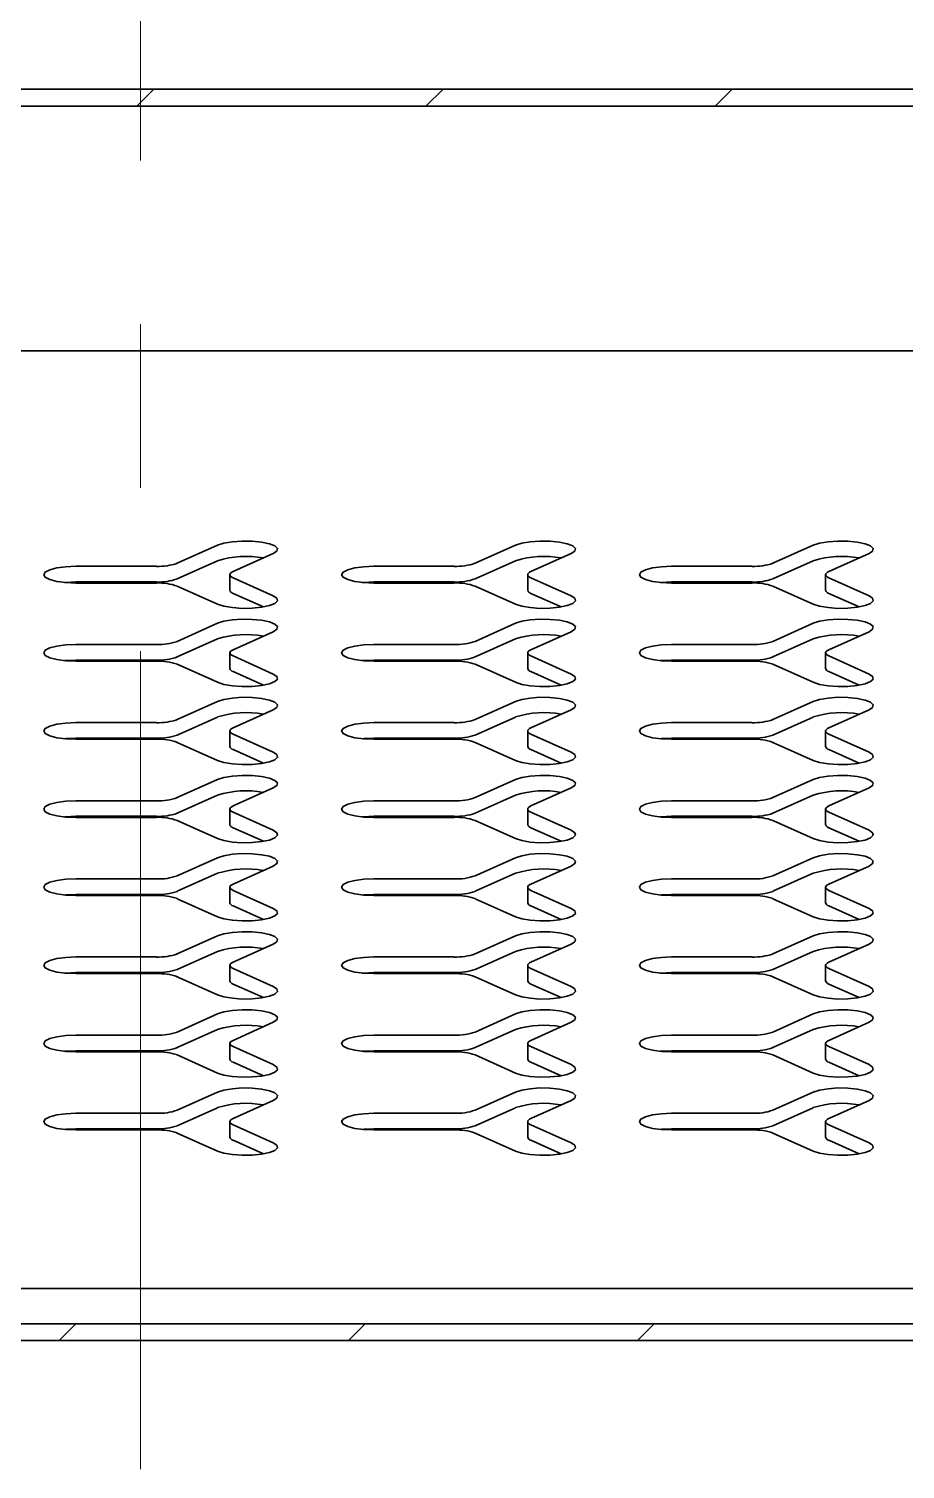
# Model space of a CAD drawing. Header units: millimetres. Extents: x 0 to 4752, y 0 to 3360.
# Drawn here: x 3273.7 to 3382.6, y 1133.1 to 1312 of the extents above; entities that cross this region are included whole.
import ezdxf

# ---------------------------------------------------------------- set-up
doc = ezdxf.new("R2010")
doc.units = ezdxf.units.MM
doc.header["$LTSCALE"] = 8
doc.linetypes.add('CENTERX2', pattern=[20.32, 12.7, -2.54, 2.54, -2.54])

# ---------------------------------------------------------------- blocks, each defined once
blk = doc.blocks.new('剖面视图 C-C')
at = {"color": 7, "linetype": 'Continuous', "lineweight": 35}
for p, q in [((-695.08, 128.27), (154.92, 128.27)), ((-693.08, 126.15), (152.92, 126.15)), ((54.92, 95.76), (-595.08, 95.76)), ((54.92, 95.76), (-595.08, 95.76)), ((-265.53, 69.36), (-260.53, 71.6)), ((-228.53, 69.36), (-223.53, 71.6)), ((-191.53, 69.36), (-186.53, 71.6)), ((-258.6, 68.33), (-253.6, 70.57)), ((-221.6, 68.33), (-216.6, 70.57)), ((-184.6, 68.33), (-179.6, 70.57)), ((-268.12, 68.98), (-278.12, 68.98)), ((-260.53, 69.67), (-265.53, 67.43)), ((-231.12, 68.98), (-241.12, 68.98)), ((-223.53, 69.67), (-228.53, 67.43)), ((-194.12, 68.98), (-204.12, 68.98)), ((-186.53, 69.67), (-191.53, 67.43)), ((-278.12, 67.04), (-268.12, 67.04)), ((-268.12, 66.9), (-278.12, 66.9)), ((-265.53, 66.52), (-260.53, 64.28)), ((-259, 67.94), (-259, 66.01)), ((-258.6, 67.55), (-253.6, 65.31)), ((-241.12, 67.04), (-231.12, 67.04)), ((-231.12, 66.9), (-241.12, 66.9)), ((-228.53, 66.52), (-223.53, 64.28)), ((-222, 67.94), (-222, 66.01)), ((-221.6, 67.55), (-216.6, 65.31)), ((-204.12, 67.04), (-194.12, 67.04)), ((-194.12, 66.9), (-204.12, 66.9)), ((-191.53, 66.52), (-186.53, 64.28)), ((-185, 67.94), (-185, 66.01)), ((-184.6, 67.55), (-179.6, 65.31)), ((-254.83, 63.93), (-258.6, 65.62)), ((-217.83, 63.93), (-221.6, 65.62)), ((-180.83, 63.93), (-184.6, 65.62)), ((-265.53, 59.66), (-260.53, 61.9)), ((-258.6, 58.62), (-253.6, 60.86)), ((-228.53, 59.66), (-223.53, 61.9)), ((-221.6, 58.62), (-216.6, 60.86)), ((-191.53, 59.66), (-186.53, 61.9)), ((-184.6, 58.62), (-179.6, 60.86)), ((-268.12, 59.27), (-278.12, 59.27)), ((-260.53, 59.97), (-265.53, 57.73)), ((-231.12, 59.27), (-241.12, 59.27)), ((-223.53, 59.97), (-228.53, 57.73)), ((-194.12, 59.27), (-204.12, 59.27)), ((-186.53, 59.97), (-191.53, 57.73)), ((-278.12, 57.34), (-268.12, 57.34)), ((-259, 58.23), (-259, 56.3)), ((-258.6, 57.85), (-253.6, 55.6)), ((-241.12, 57.34), (-231.12, 57.34)), ((-222, 58.23), (-222, 56.3)), ((-221.6, 57.85), (-216.6, 55.6)), ((-204.12, 57.34), (-194.12, 57.34)), ((-185, 58.23), (-185, 56.3)), ((-184.6, 57.85), (-179.6, 55.6)), ((-268.12, 57.2), (-278.12, 57.2)), ((-265.53, 56.81), (-260.53, 54.57)), ((-254.83, 54.23), (-258.6, 55.91)), ((-231.12, 57.2), (-241.12, 57.2)), ((-228.53, 56.81), (-223.53, 54.57)), ((-217.83, 54.23), (-221.6, 55.91)), ((-194.12, 57.2), (-204.12, 57.2)), ((-191.53, 56.81), (-186.53, 54.57)), ((-180.83, 54.23), (-184.6, 55.91)), ((-265.53, 49.95), (-260.53, 52.19)), ((-228.53, 49.95), (-223.53, 52.19)), ((-191.53, 49.95), (-186.53, 52.19)), ((-260.53, 50.26), (-265.53, 48.02)), ((-258.6, 48.92), (-253.6, 51.16)), ((-223.53, 50.26), (-228.53, 48.02)), ((-221.6, 48.92), (-216.6, 51.16)), ((-186.53, 50.26), (-191.53, 48.02)), ((-184.6, 48.92), (-179.6, 51.16)), ((-268.12, 49.56), (-278.12, 49.56)), ((-259, 48.53), (-259, 46.6)), ((-231.12, 49.56), (-241.12, 49.56)), ((-222, 48.53), (-222, 46.6)), ((-194.12, 49.56), (-204.12, 49.56)), ((-185, 48.53), (-185, 46.6)), ((-278.12, 47.63), (-268.12, 47.63)), ((-268.12, 47.49), (-278.12, 47.49)), ((-265.53, 47.11), (-260.53, 44.86)), ((-258.6, 48.14), (-253.6, 45.9)), ((-241.12, 47.63), (-231.12, 47.63)), ((-231.12, 47.49), (-241.12, 47.49)), ((-228.53, 47.11), (-223.53, 44.86)), ((-221.6, 48.14), (-216.6, 45.9)), ((-204.12, 47.63), (-194.12, 47.63)), ((-194.12, 47.49), (-204.12, 47.49)), ((-191.53, 47.11), (-186.53, 44.86)), ((-184.6, 48.14), (-179.6, 45.9)), ((-254.83, 44.52), (-258.6, 46.21)), ((-217.83, 44.52), (-221.6, 46.21)), ((-180.83, 44.52), (-184.6, 46.21)), ((-265.53, 40.25), (-260.53, 42.49)), ((-258.6, 39.21), (-253.6, 41.45)), ((-228.53, 40.25), (-223.53, 42.49)), ((-221.6, 39.21), (-216.6, 41.45)), ((-191.53, 40.25), (-186.53, 42.49)), ((-184.6, 39.21), (-179.6, 41.45)), ((-268.12, 39.86), (-278.12, 39.86)), ((-260.53, 40.56), (-265.53, 38.31)), ((-231.12, 39.86), (-241.12, 39.86)), ((-223.53, 40.56), (-228.53, 38.31)), ((-194.12, 39.86), (-204.12, 39.86)), ((-186.53, 40.56), (-191.53, 38.31)), ((-278.12, 37.93), (-268.12, 37.93)), ((-268.12, 37.79), (-278.12, 37.79)), ((-259, 38.82), (-259, 36.89)), ((-258.6, 38.43), (-253.6, 36.19)), ((-241.12, 37.93), (-231.12, 37.93)), ((-231.12, 37.79), (-241.12, 37.79)), ((-222, 38.82), (-222, 36.89)), ((-221.6, 38.43), (-216.6, 36.19)), ((-204.12, 37.93), (-194.12, 37.93)), ((-194.12, 37.79), (-204.12, 37.79)), ((-185, 38.82), (-185, 36.89)), ((-184.6, 38.43), (-179.6, 36.19)), ((-265.53, 37.4), (-260.53, 35.16)), ((-254.83, 34.82), (-258.6, 36.5)), ((-228.53, 37.4), (-223.53, 35.16)), ((-217.83, 34.82), (-221.6, 36.5)), ((-191.53, 37.4), (-186.53, 35.16)), ((-180.83, 34.82), (-184.6, 36.5)), ((-265.53, 30.54), (-260.53, 32.78)), ((-228.53, 30.54), (-223.53, 32.78)), ((-191.53, 30.54), (-186.53, 32.78)), ((-260.53, 30.85), (-265.53, 28.61)), ((-258.6, 29.51), (-253.6, 31.75)), ((-223.53, 30.85), (-228.53, 28.61)), ((-221.6, 29.51), (-216.6, 31.75)), ((-186.53, 30.85), (-191.53, 28.61)), ((-184.6, 29.51), (-179.6, 31.75)), ((-268.12, 30.15), (-278.12, 30.15)), ((-259, 29.12), (-259, 27.19)), ((-258.6, 28.73), (-253.6, 26.49)), ((-231.12, 30.15), (-241.12, 30.15)), ((-222, 29.12), (-222, 27.19)), ((-221.6, 28.73), (-216.6, 26.49)), ((-194.12, 30.15), (-204.12, 30.15)), ((-185, 29.12), (-185, 27.19)), ((-184.6, 28.73), (-179.6, 26.49)), ((-278.12, 28.22), (-268.12, 28.22)), ((-268.12, 28.08), (-278.12, 28.08)), ((-265.53, 27.69), (-260.53, 25.45)), ((-241.12, 28.22), (-231.12, 28.22)), ((-231.12, 28.08), (-241.12, 28.08)), ((-228.53, 27.69), (-223.53, 25.45)), ((-204.12, 28.22), (-194.12, 28.22)), ((-194.12, 28.08), (-204.12, 28.08)), ((-191.53, 27.69), (-186.53, 25.45)), ((-254.83, 25.11), (-258.6, 26.8)), ((-217.83, 25.11), (-221.6, 26.8)), ((-180.83, 25.11), (-184.6, 26.8)), ((-265.53, 20.83), (-260.53, 23.08)), ((-258.6, 19.8), (-253.6, 22.04)), ((-228.53, 20.83), (-223.53, 23.08)), ((-221.6, 19.8), (-216.6, 22.04)), ((-191.53, 20.83), (-186.53, 23.08)), ((-184.6, 19.8), (-179.6, 22.04)), ((-268.12, 20.45), (-278.12, 20.45)), ((-260.53, 21.14), (-265.53, 18.9)), ((-231.12, 20.45), (-241.12, 20.45)), ((-223.53, 21.14), (-228.53, 18.9)), ((-194.12, 20.45), (-204.12, 20.45)), ((-186.53, 21.14), (-191.53, 18.9)), ((-278.12, 18.51), (-268.12, 18.51)), ((-268.12, 18.38), (-278.12, 18.38)), ((-265.53, 17.99), (-260.53, 15.75)), ((-259, 19.41), (-259, 17.48)), ((-258.6, 19.02), (-253.6, 16.78)), ((-241.12, 18.51), (-231.12, 18.51)), ((-231.12, 18.38), (-241.12, 18.38)), ((-228.53, 17.99), (-223.53, 15.75)), ((-222, 19.41), (-222, 17.48)), ((-221.6, 19.02), (-216.6, 16.78)), ((-204.12, 18.51), (-194.12, 18.51)), ((-194.12, 18.38), (-204.12, 18.38)), ((-191.53, 17.99), (-186.53, 15.75)), ((-185, 19.41), (-185, 17.48)), ((-184.6, 19.02), (-179.6, 16.78)), ((-254.83, 15.4), (-258.6, 17.09)), ((-217.83, 15.4), (-221.6, 17.09)), ((-180.83, 15.4), (-184.6, 17.09)), ((-265.53, 11.13), (-260.53, 13.37)), ((-228.53, 11.13), (-223.53, 13.37)), ((-191.53, 11.13), (-186.53, 13.37)), ((-268.12, 10.74), (-278.12, 10.74)), ((-260.53, 11.44), (-265.53, 9.2)), ((-258.6, 10.09), (-253.6, 12.34)), ((-231.12, 10.74), (-241.12, 10.74)), ((-223.53, 11.44), (-228.53, 9.2)), ((-221.6, 10.09), (-216.6, 12.34)), ((-194.12, 10.74), (-204.12, 10.74)), ((-186.53, 11.44), (-191.53, 9.2)), ((-184.6, 10.09), (-179.6, 12.34)), ((-259, 9.71), (-259, 7.77)), ((-258.6, 9.32), (-253.6, 7.08)), ((-222, 9.71), (-222, 7.77)), ((-221.6, 9.32), (-216.6, 7.08)), ((-185, 9.71), (-185, 7.77)), ((-184.6, 9.32), (-179.6, 7.08)), ((-278.12, 8.81), (-268.12, 8.81)), ((-268.12, 8.67), (-278.12, 8.67)), ((-265.53, 8.28), (-260.53, 6.04)), ((-254.83, 5.7), (-258.6, 7.39)), ((-241.12, 8.81), (-231.12, 8.81)), ((-231.12, 8.67), (-241.12, 8.67)), ((-228.53, 8.28), (-223.53, 6.04)), ((-217.83, 5.7), (-221.6, 7.39)), ((-204.12, 8.81), (-194.12, 8.81)), ((-194.12, 8.67), (-204.12, 8.67)), ((-191.53, 8.28), (-186.53, 6.04)), ((-180.83, 5.7), (-184.6, 7.39)), ((-265.53, 1.42), (-260.53, 3.66)), ((-228.53, 1.42), (-223.53, 3.66)), ((-191.53, 1.42), (-186.53, 3.66)), ((-258.6, 0.39), (-253.6, 2.63)), ((-221.6, 0.39), (-216.6, 2.63)), ((-184.6, 0.39), (-179.6, 2.63)), ((-268.12, 1.04), (-278.12, 1.04)), ((-260.53, 1.73), (-265.53, -0.51)), ((-259, 0), (-259, -1.93)), ((-231.12, 1.04), (-241.12, 1.04)), ((-223.53, 1.73), (-228.53, -0.51)), ((-194.12, 1.04), (-204.12, 1.04)), ((-186.53, 1.73), (-191.53, -0.51)), ((-185, 0), (-185, -1.93)), ((-278.12, -0.9), (-268.12, -0.9)), ((-268.12, -1.04), (-278.12, -1.04)), ((-265.53, -1.42), (-260.53, -3.66)), ((-258.6, -0.39), (-253.6, -2.63)), ((-241.12, -0.9), (-231.12, -0.9)), ((-231.12, -1.04), (-241.12, -1.04)), ((-228.53, -1.42), (-223.53, -3.66)), ((-222, 0), (-222, -1.93)), ((-221.6, -0.39), (-216.6, -2.63)), ((-204.12, -0.9), (-194.12, -0.9)), ((-194.12, -1.04), (-204.12, -1.04)), ((-191.53, -1.42), (-186.53, -3.66)), ((-184.6, -0.39), (-179.6, -2.63)), ((-254.83, -4.01), (-258.6, -2.32)), ((-217.83, -4.01), (-221.6, -2.32)), ((-180.83, -4.01), (-184.6, -2.32)), ((-595.08, -20.71), (54.92, -20.71)), ((-595.08, -20.71), (54.92, -20.71)), ((152.92, -25.1), (-693.08, -25.1)), ((154.92, -27.17), (-695.08, -27.17))]:
    blk.add_line(p, q, dxfattribs=at)
at = {"color": 7, "linetype": 'Continuous', "lineweight": 35, "flags": 128}
for points in [[(-253.6, 70.57), (-253.15, 70.87), (-253.08, 71.2), (-253.41, 71.51), (-254.09, 71.78), (-255.06, 71.98), (-256.23, 72.1), (-257.48, 72.12), (-258.69, 72.03), (-259.74, 71.86), (-260.53, 71.6)], [(-216.6, 70.57), (-216.15, 70.87), (-216.08, 71.2), (-216.41, 71.51), (-217.09, 71.78), (-218.06, 71.98), (-219.23, 72.1), (-220.48, 72.12), (-221.69, 72.03), (-222.74, 71.86), (-223.53, 71.6)], [(-179.6, 70.57), (-179.15, 70.87), (-179.08, 71.2), (-179.41, 71.51), (-180.09, 71.78), (-181.06, 71.98), (-182.23, 72.1), (-183.48, 72.12), (-184.69, 72.03), (-185.74, 71.86), (-186.53, 71.6)], [(-278.12, 68.98), (-279.36, 68.92), (-280.48, 68.78), (-281.36, 68.55), (-281.93, 68.26), (-282.12, 67.94), (-281.93, 67.62), (-281.36, 67.33), (-280.48, 67.1), (-279.36, 66.96), (-278.12, 66.9)], [(-258.6, 68.33), (-258.77, 68.24), (-258.9, 68.14), (-258.97, 68.04), (-259, 67.94), (-258.97, 67.84), (-258.9, 67.74), (-258.77, 67.64), (-258.6, 67.55)], [(-241.12, 68.98), (-242.36, 68.92), (-243.48, 68.78), (-244.36, 68.55), (-244.93, 68.26), (-245.12, 67.94), (-244.93, 67.62), (-244.36, 67.33), (-243.48, 67.1), (-242.36, 66.96), (-241.12, 66.9)], [(-221.6, 68.33), (-221.77, 68.24), (-221.9, 68.14), (-221.97, 68.04), (-222, 67.94), (-221.97, 67.84), (-221.9, 67.74), (-221.77, 67.64), (-221.6, 67.55)], [(-204.12, 68.98), (-205.36, 68.92), (-206.48, 68.78), (-207.36, 68.55), (-207.93, 68.26), (-208.12, 67.94), (-207.93, 67.62), (-207.36, 67.33), (-206.48, 67.1), (-205.36, 66.96), (-204.12, 66.9)], [(-184.6, 68.33), (-184.77, 68.24), (-184.9, 68.14), (-184.97, 68.04), (-185, 67.94), (-184.97, 67.84), (-184.9, 67.74), (-184.77, 67.64), (-184.6, 67.55)], [(-279.56, 66.97), (-279.36, 66.99), (-278.12, 67.04)], [(-242.56, 66.97), (-242.36, 66.99), (-241.12, 67.04)], [(-205.56, 66.97), (-205.36, 66.99), (-204.12, 67.04)], [(-260.53, 64.28), (-259.74, 64.02), (-258.69, 63.85), (-257.48, 63.76), (-256.23, 63.78), (-255.06, 63.9), (-254.09, 64.1), (-253.41, 64.37), (-253.08, 64.68), (-253.15, 65.01), (-253.6, 65.31)], [(-223.53, 64.28), (-222.74, 64.02), (-221.69, 63.85), (-220.48, 63.76), (-219.23, 63.78), (-218.06, 63.9), (-217.09, 64.1), (-216.41, 64.37), (-216.08, 64.68), (-216.15, 65.01), (-216.6, 65.31)], [(-186.53, 64.28), (-185.74, 64.02), (-184.69, 63.85), (-183.48, 63.76), (-182.23, 63.78), (-181.06, 63.9), (-180.09, 64.1), (-179.41, 64.37), (-179.08, 64.68), (-179.15, 65.01), (-179.6, 65.31)], [(-253.6, 60.86), (-253.15, 61.17), (-253.08, 61.49), (-253.41, 61.8), (-254.09, 62.07), (-255.06, 62.28), (-256.23, 62.39), (-257.48, 62.41), (-258.69, 62.33), (-259.74, 62.15), (-260.53, 61.9)], [(-216.6, 60.86), (-216.15, 61.17), (-216.08, 61.49), (-216.41, 61.8), (-217.09, 62.07), (-218.06, 62.28), (-219.23, 62.39), (-220.48, 62.41), (-221.69, 62.33), (-222.74, 62.15), (-223.53, 61.9)], [(-179.6, 60.86), (-179.15, 61.17), (-179.08, 61.49), (-179.41, 61.8), (-180.09, 62.07), (-181.06, 62.28), (-182.23, 62.39), (-183.48, 62.41), (-184.69, 62.33), (-185.74, 62.15), (-186.53, 61.9)], [(-278.12, 59.27), (-279.36, 59.22), (-280.48, 59.07), (-281.36, 58.84), (-281.93, 58.55), (-282.12, 58.23), (-281.93, 57.91), (-281.36, 57.63), (-280.48, 57.4), (-279.36, 57.25), (-278.12, 57.2)], [(-241.12, 59.27), (-242.36, 59.22), (-243.48, 59.07), (-244.36, 58.84), (-244.93, 58.55), (-245.12, 58.23), (-244.93, 57.91), (-244.36, 57.63), (-243.48, 57.4), (-242.36, 57.25), (-241.12, 57.2)], [(-204.12, 59.27), (-205.36, 59.22), (-206.48, 59.07), (-207.36, 58.84), (-207.93, 58.55), (-208.12, 58.23), (-207.93, 57.91), (-207.36, 57.63), (-206.48, 57.4), (-205.36, 57.25), (-204.12, 57.2)], [(-279.56, 57.27), (-279.36, 57.29), (-278.12, 57.34)], [(-258.6, 58.62), (-258.77, 58.53), (-258.9, 58.44), (-258.97, 58.34), (-259, 58.23), (-258.97, 58.13), (-258.9, 58.03), (-258.77, 57.94), (-258.6, 57.85)], [(-242.56, 57.27), (-242.36, 57.29), (-241.12, 57.34)], [(-221.6, 58.62), (-221.77, 58.53), (-221.9, 58.44), (-221.97, 58.34), (-222, 58.23), (-221.97, 58.13), (-221.9, 58.03), (-221.77, 57.94), (-221.6, 57.85)], [(-205.56, 57.27), (-205.36, 57.29), (-204.12, 57.34)], [(-184.6, 58.62), (-184.77, 58.53), (-184.9, 58.44), (-184.97, 58.34), (-185, 58.23), (-184.97, 58.13), (-184.9, 58.03), (-184.77, 57.94), (-184.6, 57.85)], [(-260.53, 54.57), (-259.74, 54.32), (-258.69, 54.14), (-257.48, 54.06), (-256.23, 54.07), (-255.06, 54.19), (-254.09, 54.39), (-253.41, 54.67), (-253.08, 54.98), (-253.15, 55.3), (-253.6, 55.6)], [(-223.53, 54.57), (-222.74, 54.32), (-221.69, 54.14), (-220.48, 54.06), (-219.23, 54.07), (-218.06, 54.19), (-217.09, 54.39), (-216.41, 54.67), (-216.08, 54.98), (-216.15, 55.3), (-216.6, 55.6)], [(-186.53, 54.57), (-185.74, 54.32), (-184.69, 54.14), (-183.48, 54.06), (-182.23, 54.07), (-181.06, 54.19), (-180.09, 54.39), (-179.41, 54.67), (-179.08, 54.98), (-179.15, 55.3), (-179.6, 55.6)], [(-253.6, 51.16), (-253.15, 51.46), (-253.08, 51.78), (-253.41, 52.1), (-254.09, 52.37), (-255.06, 52.57), (-256.23, 52.69), (-257.48, 52.71), (-258.69, 52.62), (-259.74, 52.45), (-260.53, 52.19)], [(-216.6, 51.16), (-216.15, 51.46), (-216.08, 51.78), (-216.41, 52.1), (-217.09, 52.37), (-218.06, 52.57), (-219.23, 52.69), (-220.48, 52.71), (-221.69, 52.62), (-222.74, 52.45), (-223.53, 52.19)], [(-179.6, 51.16), (-179.15, 51.46), (-179.08, 51.78), (-179.41, 52.1), (-180.09, 52.37), (-181.06, 52.57), (-182.23, 52.69), (-183.48, 52.71), (-184.69, 52.62), (-185.74, 52.45), (-186.53, 52.19)], [(-278.12, 49.56), (-279.36, 49.51), (-280.48, 49.37), (-281.36, 49.14), (-281.93, 48.85), (-282.12, 48.53), (-281.93, 48.21), (-281.36, 47.92), (-280.48, 47.69), (-279.36, 47.54), (-278.12, 47.49)], [(-258.6, 48.92), (-258.77, 48.83), (-258.9, 48.73), (-258.97, 48.63), (-259, 48.53), (-258.97, 48.43), (-258.9, 48.33), (-258.77, 48.23), (-258.6, 48.14)], [(-241.12, 49.56), (-242.36, 49.51), (-243.48, 49.37), (-244.36, 49.14), (-244.93, 48.85), (-245.12, 48.53), (-244.93, 48.21), (-244.36, 47.92), (-243.48, 47.69), (-242.36, 47.54), (-241.12, 47.49)], [(-221.6, 48.92), (-221.77, 48.83), (-221.9, 48.73), (-221.97, 48.63), (-222, 48.53), (-221.97, 48.43), (-221.9, 48.33), (-221.77, 48.23), (-221.6, 48.14)], [(-204.12, 49.56), (-205.36, 49.51), (-206.48, 49.37), (-207.36, 49.14), (-207.93, 48.85), (-208.12, 48.53), (-207.93, 48.21), (-207.36, 47.92), (-206.48, 47.69), (-205.36, 47.54), (-204.12, 47.49)], [(-184.6, 48.92), (-184.77, 48.83), (-184.9, 48.73), (-184.97, 48.63), (-185, 48.53), (-184.97, 48.43), (-184.9, 48.33), (-184.77, 48.23), (-184.6, 48.14)], [(-279.56, 47.56), (-279.36, 47.58), (-278.12, 47.63)], [(-242.56, 47.56), (-242.36, 47.58), (-241.12, 47.63)], [(-205.56, 47.56), (-205.36, 47.58), (-204.12, 47.63)], [(-260.53, 44.86), (-259.74, 44.61), (-258.69, 44.44), (-257.48, 44.35), (-256.23, 44.37), (-255.06, 44.48), (-254.09, 44.69), (-253.41, 44.96), (-253.08, 45.27), (-253.15, 45.6), (-253.6, 45.9)], [(-223.53, 44.86), (-222.74, 44.61), (-221.69, 44.44), (-220.48, 44.35), (-219.23, 44.37), (-218.06, 44.48), (-217.09, 44.69), (-216.41, 44.96), (-216.08, 45.27), (-216.15, 45.6), (-216.6, 45.9)], [(-186.53, 44.86), (-185.74, 44.61), (-184.69, 44.44), (-183.48, 44.35), (-182.23, 44.37), (-181.06, 44.48), (-180.09, 44.69), (-179.41, 44.96), (-179.08, 45.27), (-179.15, 45.6), (-179.6, 45.9)], [(-253.6, 41.45), (-253.15, 41.75), (-253.08, 42.08), (-253.41, 42.39), (-254.09, 42.66), (-255.06, 42.87), (-256.23, 42.98), (-257.48, 43), (-258.69, 42.92), (-259.74, 42.74), (-260.53, 42.49)], [(-216.6, 41.45), (-216.15, 41.75), (-216.08, 42.08), (-216.41, 42.39), (-217.09, 42.66), (-218.06, 42.87), (-219.23, 42.98), (-220.48, 43), (-221.69, 42.92), (-222.74, 42.74), (-223.53, 42.49)], [(-179.6, 41.45), (-179.15, 41.75), (-179.08, 42.08), (-179.41, 42.39), (-180.09, 42.66), (-181.06, 42.87), (-182.23, 42.98), (-183.48, 43), (-184.69, 42.92), (-185.74, 42.74), (-186.53, 42.49)], [(-278.12, 39.86), (-279.36, 39.81), (-280.48, 39.66), (-281.36, 39.43), (-281.93, 39.14), (-282.12, 38.82), (-281.93, 38.5), (-281.36, 38.21), (-280.48, 37.99), (-279.36, 37.84), (-278.12, 37.79)], [(-241.12, 39.86), (-242.36, 39.81), (-243.48, 39.66), (-244.36, 39.43), (-244.93, 39.14), (-245.12, 38.82), (-244.93, 38.5), (-244.36, 38.21), (-243.48, 37.99), (-242.36, 37.84), (-241.12, 37.79)], [(-204.12, 39.86), (-205.36, 39.81), (-206.48, 39.66), (-207.36, 39.43), (-207.93, 39.14), (-208.12, 38.82), (-207.93, 38.5), (-207.36, 38.21), (-206.48, 37.99), (-205.36, 37.84), (-204.12, 37.79)], [(-279.56, 37.86), (-279.36, 37.88), (-278.12, 37.93)], [(-258.6, 39.21), (-258.77, 39.12), (-258.9, 39.02), (-258.97, 38.92), (-259, 38.82), (-258.97, 38.72), (-258.9, 38.62), (-258.77, 38.53), (-258.6, 38.43)], [(-242.56, 37.86), (-242.36, 37.88), (-241.12, 37.93)], [(-221.6, 39.21), (-221.77, 39.12), (-221.9, 39.02), (-221.97, 38.92), (-222, 38.82), (-221.97, 38.72), (-221.9, 38.62), (-221.77, 38.53), (-221.6, 38.43)], [(-205.56, 37.86), (-205.36, 37.88), (-204.12, 37.93)], [(-184.6, 39.21), (-184.77, 39.12), (-184.9, 39.02), (-184.97, 38.92), (-185, 38.82), (-184.97, 38.72), (-184.9, 38.62), (-184.77, 38.53), (-184.6, 38.43)], [(-260.53, 35.16), (-259.74, 34.91), (-258.69, 34.73), (-257.48, 34.65), (-256.23, 34.66), (-255.06, 34.78), (-254.09, 34.98), (-253.41, 35.25), (-253.08, 35.57), (-253.15, 35.89), (-253.6, 36.19)], [(-223.53, 35.16), (-222.74, 34.91), (-221.69, 34.73), (-220.48, 34.65), (-219.23, 34.66), (-218.06, 34.78), (-217.09, 34.98), (-216.41, 35.25), (-216.08, 35.57), (-216.15, 35.89), (-216.6, 36.19)], [(-186.53, 35.16), (-185.74, 34.91), (-184.69, 34.73), (-183.48, 34.65), (-182.23, 34.66), (-181.06, 34.78), (-180.09, 34.98), (-179.41, 35.25), (-179.08, 35.57), (-179.15, 35.89), (-179.6, 36.19)], [(-253.6, 31.75), (-253.15, 32.05), (-253.08, 32.37), (-253.41, 32.69), (-254.09, 32.96), (-255.06, 33.16), (-256.23, 33.28), (-257.48, 33.29), (-258.69, 33.21), (-259.74, 33.03), (-260.53, 32.78)], [(-216.6, 31.75), (-216.15, 32.05), (-216.08, 32.37), (-216.41, 32.69), (-217.09, 32.96), (-218.06, 33.16), (-219.23, 33.28), (-220.48, 33.29), (-221.69, 33.21), (-222.74, 33.03), (-223.53, 32.78)], [(-179.6, 31.75), (-179.15, 32.05), (-179.08, 32.37), (-179.41, 32.69), (-180.09, 32.96), (-181.06, 33.16), (-182.23, 33.28), (-183.48, 33.29), (-184.69, 33.21), (-185.74, 33.03), (-186.53, 32.78)], [(-278.12, 30.15), (-279.36, 30.1), (-280.48, 29.95), (-281.36, 29.73), (-281.93, 29.44), (-282.12, 29.12), (-281.93, 28.8), (-281.36, 28.51), (-280.48, 28.28), (-279.36, 28.13), (-278.12, 28.08)], [(-258.6, 29.51), (-258.77, 29.41), (-258.9, 29.32), (-258.97, 29.22), (-259, 29.12), (-258.97, 29.02), (-258.9, 28.92), (-258.77, 28.82), (-258.6, 28.73)], [(-241.12, 30.15), (-242.36, 30.1), (-243.48, 29.95), (-244.36, 29.73), (-244.93, 29.44), (-245.12, 29.12), (-244.93, 28.8), (-244.36, 28.51), (-243.48, 28.28), (-242.36, 28.13), (-241.12, 28.08)], [(-221.6, 29.51), (-221.77, 29.41), (-221.9, 29.32), (-221.97, 29.22), (-222, 29.12), (-221.97, 29.02), (-221.9, 28.92), (-221.77, 28.82), (-221.6, 28.73)], [(-204.12, 30.15), (-205.36, 30.1), (-206.48, 29.95), (-207.36, 29.73), (-207.93, 29.44), (-208.12, 29.12), (-207.93, 28.8), (-207.36, 28.51), (-206.48, 28.28), (-205.36, 28.13), (-204.12, 28.08)], [(-184.6, 29.51), (-184.77, 29.41), (-184.9, 29.32), (-184.97, 29.22), (-185, 29.12), (-184.97, 29.02), (-184.9, 28.92), (-184.77, 28.82), (-184.6, 28.73)], [(-279.56, 28.15), (-279.36, 28.17), (-278.12, 28.22)], [(-242.56, 28.15), (-242.36, 28.17), (-241.12, 28.22)], [(-205.56, 28.15), (-205.36, 28.17), (-204.12, 28.22)], [(-260.53, 25.45), (-259.74, 25.2), (-258.69, 25.02), (-257.48, 24.94), (-256.23, 24.96), (-255.06, 25.07), (-254.09, 25.28), (-253.41, 25.55), (-253.08, 25.86), (-253.15, 26.19), (-253.6, 26.49)], [(-223.53, 25.45), (-222.74, 25.2), (-221.69, 25.02), (-220.48, 24.94), (-219.23, 24.96), (-218.06, 25.07), (-217.09, 25.28), (-216.41, 25.55), (-216.08, 25.86), (-216.15, 26.19), (-216.6, 26.49)], [(-186.53, 25.45), (-185.74, 25.2), (-184.69, 25.02), (-183.48, 24.94), (-182.23, 24.96), (-181.06, 25.07), (-180.09, 25.28), (-179.41, 25.55), (-179.08, 25.86), (-179.15, 26.19), (-179.6, 26.49)], [(-253.6, 22.04), (-253.15, 22.34), (-253.08, 22.67), (-253.41, 22.98), (-254.09, 23.25), (-255.06, 23.46), (-256.23, 23.57), (-257.48, 23.59), (-258.69, 23.5), (-259.74, 23.33), (-260.53, 23.08)], [(-216.6, 22.04), (-216.15, 22.34), (-216.08, 22.67), (-216.41, 22.98), (-217.09, 23.25), (-218.06, 23.46), (-219.23, 23.57), (-220.48, 23.59), (-221.69, 23.5), (-222.74, 23.33), (-223.53, 23.08)], [(-179.6, 22.04), (-179.15, 22.34), (-179.08, 22.67), (-179.41, 22.98), (-180.09, 23.25), (-181.06, 23.46), (-182.23, 23.57), (-183.48, 23.59), (-184.69, 23.5), (-185.74, 23.33), (-186.53, 23.08)], [(-278.12, 20.45), (-279.36, 20.4), (-280.48, 20.25), (-281.36, 20.02), (-281.93, 19.73), (-282.12, 19.41), (-281.93, 19.09), (-281.36, 18.8), (-280.48, 18.57), (-279.36, 18.43), (-278.12, 18.38)], [(-258.6, 19.8), (-258.77, 19.71), (-258.9, 19.61), (-258.97, 19.51), (-259, 19.41), (-258.97, 19.31), (-258.9, 19.21), (-258.77, 19.11), (-258.6, 19.02)], [(-241.12, 20.45), (-242.36, 20.4), (-243.48, 20.25), (-244.36, 20.02), (-244.93, 19.73), (-245.12, 19.41), (-244.93, 19.09), (-244.36, 18.8), (-243.48, 18.57), (-242.36, 18.43), (-241.12, 18.38)], [(-221.6, 19.8), (-221.77, 19.71), (-221.9, 19.61), (-221.97, 19.51), (-222, 19.41), (-221.97, 19.31), (-221.9, 19.21), (-221.77, 19.11), (-221.6, 19.02)], [(-204.12, 20.45), (-205.36, 20.4), (-206.48, 20.25), (-207.36, 20.02), (-207.93, 19.73), (-208.12, 19.41), (-207.93, 19.09), (-207.36, 18.8), (-206.48, 18.57), (-205.36, 18.43), (-204.12, 18.38)], [(-184.6, 19.8), (-184.77, 19.71), (-184.9, 19.61), (-184.97, 19.51), (-185, 19.41), (-184.97, 19.31), (-184.9, 19.21), (-184.77, 19.11), (-184.6, 19.02)], [(-279.56, 18.45), (-279.36, 18.46), (-278.12, 18.51)], [(-242.56, 18.45), (-242.36, 18.46), (-241.12, 18.51)], [(-205.56, 18.45), (-205.36, 18.46), (-204.12, 18.51)], [(-260.53, 15.75), (-259.74, 15.49), (-258.69, 15.32), (-257.48, 15.23), (-256.23, 15.25), (-255.06, 15.37), (-254.09, 15.57), (-253.41, 15.84), (-253.08, 16.16), (-253.15, 16.48), (-253.6, 16.78)], [(-223.53, 15.75), (-222.74, 15.49), (-221.69, 15.32), (-220.48, 15.23), (-219.23, 15.25), (-218.06, 15.37), (-217.09, 15.57), (-216.41, 15.84), (-216.08, 16.16), (-216.15, 16.48), (-216.6, 16.78)], [(-186.53, 15.75), (-185.74, 15.49), (-184.69, 15.32), (-183.48, 15.23), (-182.23, 15.25), (-181.06, 15.37), (-180.09, 15.57), (-179.41, 15.84), (-179.08, 16.16), (-179.15, 16.48), (-179.6, 16.78)], [(-253.6, 12.34), (-253.15, 12.64), (-253.08, 12.96), (-253.41, 13.27), (-254.09, 13.55), (-255.06, 13.75), (-256.23, 13.87), (-257.48, 13.88), (-258.69, 13.8), (-259.74, 13.62), (-260.53, 13.37)], [(-216.6, 12.34), (-216.15, 12.64), (-216.08, 12.96), (-216.41, 13.27), (-217.09, 13.55), (-218.06, 13.75), (-219.23, 13.87), (-220.48, 13.88), (-221.69, 13.8), (-222.74, 13.62), (-223.53, 13.37)], [(-179.6, 12.34), (-179.15, 12.64), (-179.08, 12.96), (-179.41, 13.27), (-180.09, 13.55), (-181.06, 13.75), (-182.23, 13.87), (-183.48, 13.88), (-184.69, 13.8), (-185.74, 13.62), (-186.53, 13.37)], [(-278.12, 10.74), (-279.36, 10.69), (-280.48, 10.54), (-281.36, 10.31), (-281.93, 10.03), (-282.12, 9.71), (-281.93, 9.39), (-281.36, 9.1), (-280.48, 8.87), (-279.36, 8.72), (-278.12, 8.67)], [(-241.12, 10.74), (-242.36, 10.69), (-243.48, 10.54), (-244.36, 10.31), (-244.93, 10.03), (-245.12, 9.71), (-244.93, 9.39), (-244.36, 9.1), (-243.48, 8.87), (-242.36, 8.72), (-241.12, 8.67)], [(-204.12, 10.74), (-205.36, 10.69), (-206.48, 10.54), (-207.36, 10.31), (-207.93, 10.03), (-208.12, 9.71), (-207.93, 9.39), (-207.36, 9.1), (-206.48, 8.87), (-205.36, 8.72), (-204.12, 8.67)], [(-258.6, 10.09), (-258.77, 10), (-258.9, 9.91), (-258.97, 9.81), (-259, 9.71), (-258.97, 9.6), (-258.9, 9.5), (-258.77, 9.41), (-258.6, 9.32)], [(-221.6, 10.09), (-221.77, 10), (-221.9, 9.91), (-221.97, 9.81), (-222, 9.71), (-221.97, 9.6), (-221.9, 9.5), (-221.77, 9.41), (-221.6, 9.32)], [(-184.6, 10.09), (-184.77, 10), (-184.9, 9.91), (-184.97, 9.81), (-185, 9.71), (-184.97, 9.6), (-184.9, 9.5), (-184.77, 9.41), (-184.6, 9.32)], [(-279.56, 8.74), (-279.36, 8.76), (-278.12, 8.81)], [(-242.56, 8.74), (-242.36, 8.76), (-241.12, 8.81)], [(-205.56, 8.74), (-205.36, 8.76), (-204.12, 8.81)], [(-260.53, 6.04), (-259.74, 5.79), (-258.69, 5.61), (-257.48, 5.53), (-256.23, 5.55), (-255.06, 5.66), (-254.09, 5.87), (-253.41, 6.14), (-253.08, 6.45), (-253.15, 6.77), (-253.6, 7.08)], [(-223.53, 6.04), (-222.74, 5.79), (-221.69, 5.61), (-220.48, 5.53), (-219.23, 5.55), (-218.06, 5.66), (-217.09, 5.87), (-216.41, 6.14), (-216.08, 6.45), (-216.15, 6.77), (-216.6, 7.08)], [(-186.53, 6.04), (-185.74, 5.79), (-184.69, 5.61), (-183.48, 5.53), (-182.23, 5.55), (-181.06, 5.66), (-180.09, 5.87), (-179.41, 6.14), (-179.08, 6.45), (-179.15, 6.77), (-179.6, 7.08)], [(-253.6, 2.63), (-253.15, 2.93), (-253.08, 3.26), (-253.41, 3.57), (-254.09, 3.84), (-255.06, 4.04), (-256.23, 4.16), (-257.48, 4.18), (-258.69, 4.09), (-259.74, 3.92), (-260.53, 3.66)], [(-216.6, 2.63), (-216.15, 2.93), (-216.08, 3.26), (-216.41, 3.57), (-217.09, 3.84), (-218.06, 4.04), (-219.23, 4.16), (-220.48, 4.18), (-221.69, 4.09), (-222.74, 3.92), (-223.53, 3.66)], [(-179.6, 2.63), (-179.15, 2.93), (-179.08, 3.26), (-179.41, 3.57), (-180.09, 3.84), (-181.06, 4.04), (-182.23, 4.16), (-183.48, 4.18), (-184.69, 4.09), (-185.74, 3.92), (-186.53, 3.66)], [(-278.12, 1.04), (-279.36, 0.98), (-280.48, 0.84), (-281.36, 0.61), (-281.93, 0.32), (-282.12, 0), (-281.93, -0.32), (-281.36, -0.61), (-280.48, -0.84), (-279.36, -0.98), (-278.12, -1.04)], [(-258.6, 0.39), (-258.77, 0.3), (-258.9, 0.2), (-258.97, 0.1), (-259, 0), (-258.97, -0.1), (-258.9, -0.2), (-258.77, -0.3), (-258.6, -0.39)], [(-241.12, 1.04), (-242.36, 0.98), (-243.48, 0.84), (-244.36, 0.61), (-244.93, 0.32), (-245.12, 0), (-244.93, -0.32), (-244.36, -0.61), (-243.48, -0.84), (-242.36, -0.98), (-241.12, -1.04)], [(-221.6, 0.39), (-221.77, 0.3), (-221.9, 0.2), (-221.97, 0.1), (-222, 0), (-221.97, -0.1), (-221.9, -0.2), (-221.77, -0.3), (-221.6, -0.39)], [(-204.12, 1.04), (-205.36, 0.98), (-206.48, 0.84), (-207.36, 0.61), (-207.93, 0.32), (-208.12, 0), (-207.93, -0.32), (-207.36, -0.61), (-206.48, -0.84), (-205.36, -0.98), (-204.12, -1.04)], [(-184.6, 0.39), (-184.77, 0.3), (-184.9, 0.2), (-184.97, 0.1), (-185, 0), (-184.97, -0.1), (-184.9, -0.2), (-184.77, -0.3), (-184.6, -0.39)], [(-279.56, -0.97), (-279.36, -0.95), (-278.12, -0.9)], [(-242.56, -0.97), (-242.36, -0.95), (-241.12, -0.9)], [(-205.56, -0.97), (-205.36, -0.95), (-204.12, -0.9)], [(-260.53, -3.66), (-259.74, -3.92), (-258.69, -4.09), (-257.48, -4.18), (-256.23, -4.16), (-255.06, -4.04), (-254.09, -3.84), (-253.41, -3.57), (-253.08, -3.26), (-253.15, -2.93), (-253.6, -2.63)], [(-223.53, -3.66), (-222.74, -3.92), (-221.69, -4.09), (-220.48, -4.18), (-219.23, -4.16), (-218.06, -4.04), (-217.09, -3.84), (-216.41, -3.57), (-216.08, -3.26), (-216.15, -2.93), (-216.6, -2.63)], [(-186.53, -3.66), (-185.74, -3.92), (-184.69, -4.09), (-183.48, -4.18), (-182.23, -4.16), (-181.06, -4.04), (-180.09, -3.84), (-179.41, -3.57), (-179.08, -3.26), (-179.15, -2.93), (-179.6, -2.63)]]:
    blk.add_lwpolyline(points, dxfattribs=at)
at = {"color": 7, "linetype": 'Continuous', "lineweight": 35}
for centre, radius, start, end in [((-257, 58.57), 11.65, 79.2782, 107.6041), ((-220, 58.57), 11.65, 79.2782, 107.6041), ((-183, 58.57), 11.65, 79.2782, 107.6041), ((-267.86, 76.1), 7.13, 267.876, 289.1216), ((-230.86, 76.1), 7.13, 267.876, 289.1216), ((-193.86, 76.1), 7.13, 267.876, 289.1216), ((-267.86, 74.16), 7.13, 267.876, 289.1216), ((-267.86, 59.78), 7.13, 70.8784, 92.124), ((-230.86, 74.16), 7.13, 267.876, 289.1216), ((-230.86, 59.78), 7.13, 70.8784, 92.124), ((-193.86, 74.16), 7.13, 267.876, 289.1216), ((-193.86, 59.78), 7.13, 70.8784, 92.124), ((-258.47, 66.15), 0.55, 195.469, 256.5169), ((-221.47, 66.15), 0.55, 195.469, 256.5169), ((-184.47, 66.15), 0.55, 195.469, 256.5169), ((-267.86, 66.39), 7.13, 267.876, 289.1216), ((-257, 48.86), 11.65, 79.2782, 107.6041), ((-230.86, 66.39), 7.13, 267.876, 289.1216), ((-220, 48.86), 11.65, 79.2782, 107.6041), ((-193.86, 66.39), 7.13, 267.876, 289.1216), ((-183, 48.86), 11.65, 79.2782, 107.6041), ((-267.86, 64.46), 7.13, 267.876, 289.1216), ((-230.86, 64.46), 7.13, 267.876, 289.1216), ((-193.86, 64.46), 7.13, 267.876, 289.1216), ((-267.86, 50.08), 7.13, 70.8784, 92.124), ((-258.47, 56.45), 0.55, 195.469, 256.5169), ((-230.86, 50.08), 7.13, 70.8784, 92.124), ((-221.47, 56.45), 0.55, 195.469, 256.5169), ((-193.86, 50.08), 7.13, 70.8784, 92.124), ((-184.47, 56.45), 0.55, 195.469, 256.5169), ((-257, 39.16), 11.65, 79.2782, 107.6041), ((-220, 39.16), 11.65, 79.2782, 107.6041), ((-183, 39.16), 11.65, 79.2782, 107.6041), ((-267.86, 56.68), 7.13, 267.876, 289.1216), ((-230.86, 56.68), 7.13, 267.876, 289.1216), ((-193.86, 56.68), 7.13, 267.876, 289.1216), ((-267.86, 54.75), 7.13, 267.876, 289.1216), ((-267.86, 40.37), 7.13, 70.8784, 92.124), ((-258.47, 46.74), 0.55, 195.469, 256.5169), ((-230.86, 54.75), 7.13, 267.876, 289.1216), ((-230.86, 40.37), 7.13, 70.8784, 92.124), ((-221.47, 46.74), 0.55, 195.469, 256.5169), ((-193.86, 54.75), 7.13, 267.876, 289.1216), ((-193.86, 40.37), 7.13, 70.8784, 92.124), ((-184.47, 46.74), 0.55, 195.469, 256.5169), ((-267.86, 46.98), 7.13, 267.876, 289.1216), ((-257, 29.45), 11.65, 79.2782, 107.6041), ((-230.86, 46.98), 7.13, 267.876, 289.1216), ((-220, 29.45), 11.65, 79.2782, 107.6041), ((-193.86, 46.98), 7.13, 267.876, 289.1216), ((-183, 29.45), 11.65, 79.2782, 107.6041), ((-267.86, 45.05), 7.13, 267.876, 289.1216), ((-267.86, 30.67), 7.13, 70.8784, 92.124), ((-230.86, 45.05), 7.13, 267.876, 289.1216), ((-230.86, 30.67), 7.13, 70.8784, 92.124), ((-193.86, 45.05), 7.13, 267.876, 289.1216), ((-193.86, 30.67), 7.13, 70.8784, 92.124), ((-258.47, 37.04), 0.55, 195.469, 256.5169), ((-221.47, 37.04), 0.55, 195.469, 256.5169), ((-184.47, 37.04), 0.55, 195.469, 256.5169), ((-267.86, 37.27), 7.13, 267.876, 289.1216), ((-257, 19.74), 11.65, 79.2782, 107.6041), ((-230.86, 37.27), 7.13, 267.876, 289.1216), ((-220, 19.74), 11.65, 79.2782, 107.6041), ((-193.86, 37.27), 7.13, 267.876, 289.1216), ((-183, 19.74), 11.65, 79.2782, 107.6041), ((-267.86, 35.34), 7.13, 267.876, 289.1216), ((-267.86, 20.96), 7.13, 70.8784, 92.124), ((-258.47, 27.33), 0.55, 195.469, 256.5169), ((-230.86, 35.34), 7.13, 267.876, 289.1216), ((-230.86, 20.96), 7.13, 70.8784, 92.124), ((-221.47, 27.33), 0.55, 195.469, 256.5169), ((-193.86, 35.34), 7.13, 267.876, 289.1216), ((-193.86, 20.96), 7.13, 70.8784, 92.124), ((-184.47, 27.33), 0.55, 195.469, 256.5169), ((-257, 10.04), 11.65, 79.2782, 107.6041), ((-220, 10.04), 11.65, 79.2782, 107.6041), ((-183, 10.04), 11.65, 79.2782, 107.6041), ((-267.86, 27.57), 7.13, 267.876, 289.1216), ((-230.86, 27.57), 7.13, 267.876, 289.1216), ((-193.86, 27.57), 7.13, 267.876, 289.1216), ((-267.86, 25.64), 7.13, 267.876, 289.1216), ((-267.86, 11.26), 7.13, 70.8784, 92.124), ((-230.86, 25.64), 7.13, 267.876, 289.1216), ((-230.86, 11.26), 7.13, 70.8784, 92.124), ((-193.86, 25.64), 7.13, 267.876, 289.1216), ((-193.86, 11.26), 7.13, 70.8784, 92.124), ((-258.47, 17.63), 0.55, 195.469, 256.5169), ((-221.47, 17.63), 0.55, 195.469, 256.5169), ((-184.47, 17.63), 0.55, 195.469, 256.5169), ((-267.86, 17.86), 7.13, 267.876, 289.1216), ((-257, 0.33), 11.65, 79.2782, 107.6041), ((-230.86, 17.86), 7.13, 267.876, 289.1216), ((-220, 0.33), 11.65, 79.2782, 107.6041), ((-193.86, 17.86), 7.13, 267.876, 289.1216), ((-183, 0.33), 11.65, 79.2782, 107.6041), ((-267.86, 15.93), 7.13, 267.876, 289.1216), ((-230.86, 15.93), 7.13, 267.876, 289.1216), ((-193.86, 15.93), 7.13, 267.876, 289.1216), ((-267.86, 1.55), 7.13, 70.8784, 92.124), ((-258.47, 7.92), 0.55, 195.469, 256.5169), ((-230.86, 1.55), 7.13, 70.8784, 92.124), ((-221.47, 7.92), 0.55, 195.469, 256.5169), ((-193.86, 1.55), 7.13, 70.8784, 92.124), ((-184.47, 7.92), 0.55, 195.469, 256.5169), ((-257, -9.37), 11.65, 79.2782, 107.6041), ((-220, -9.37), 11.65, 79.2782, 107.6041), ((-183, -9.37), 11.65, 79.2782, 107.6041), ((-267.86, 8.16), 7.13, 267.876, 289.1216), ((-230.86, 8.16), 7.13, 267.876, 289.1216), ((-193.86, 8.16), 7.13, 267.876, 289.1216), ((-267.86, 6.22), 7.13, 267.876, 289.1216), ((-267.86, -8.16), 7.13, 70.8784, 92.124), ((-230.86, 6.22), 7.13, 267.876, 289.1216), ((-230.86, -8.16), 7.13, 70.8784, 92.124), ((-193.86, 6.22), 7.13, 267.876, 289.1216), ((-193.86, -8.16), 7.13, 70.8784, 92.124), ((-258.47, -1.79), 0.55, 195.469, 256.5169), ((-221.47, -1.79), 0.55, 195.469, 256.5169), ((-184.47, -1.79), 0.55, 195.469, 256.5169)]:
    blk.add_arc(centre, radius, start, end, dxfattribs=at)
blk = doc.blocks.new('SW_HATCH_0')
at = {"color": 0, "linetype": 'Continuous', "lineweight": 18}
for p, q in [((395.13, 0), (397.25, 2.12)), ((431.05, 0), (433.17, 2.12)), ((466.97, 0), (469.09, 2.12)), ((385.49, -153.32), (387.57, -151.25)), ((421.42, -153.32), (423.49, -151.25)), ((457.34, -153.32), (459.41, -151.25))]:
    blk.add_line(p, q, dxfattribs=at)

msp = doc.modelspace()

# ---------------------------------------------------------------- linework, layer by layer
at = {"color": 7, "linetype": 'CENTERX2', "lineweight": 18}
msp.add_line((3287.629885, 1133.056768), (3287.629885, 1430.951716), dxfattribs=at)

# ---------------------------------------------------------------- block references
at = {"color": 7, "linetype": 'Continuous', "lineweight": 35}
msp.add_blockref('剖面视图 C-C', (3557.712789, 1176.231647), dxfattribs=at)
at = {"color": 7, "linetype": 'Continuous', "lineweight": 18}
msp.add_blockref('SW_HATCH_0', (2892.028598, 1302.377431), dxfattribs=at)

doc.saveas('drawing.dxf')
